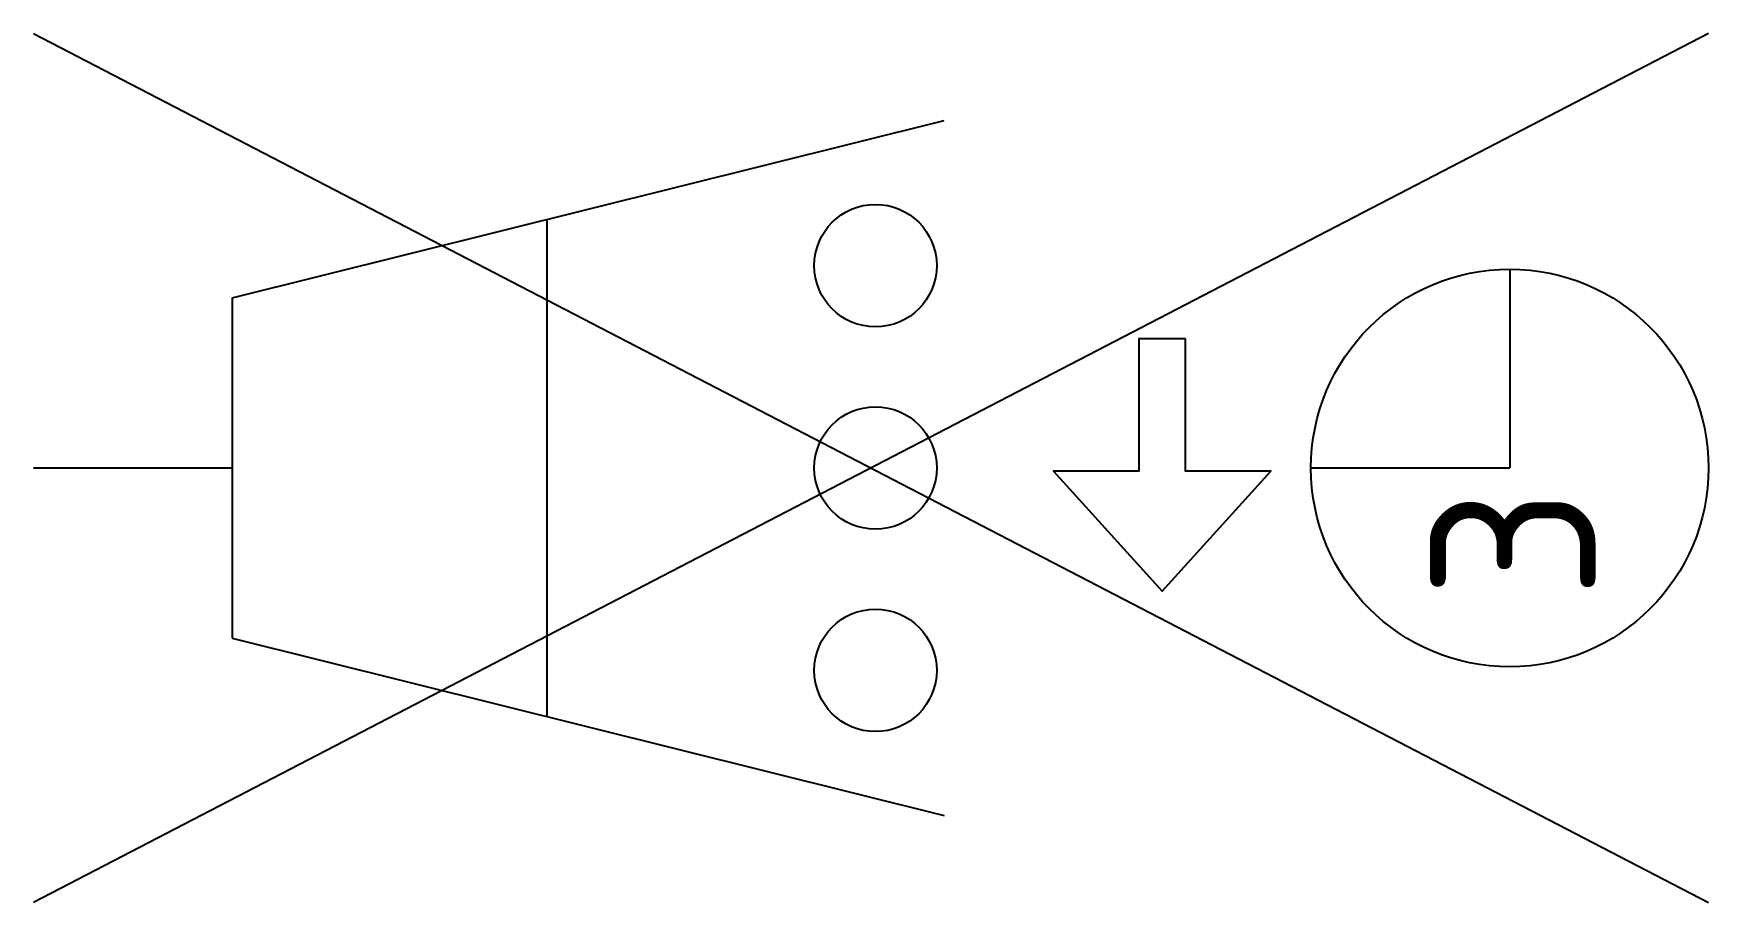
# Model space of a CAD drawing. Header units: metres. Extents: x 0 to 12.6, y -3.3 to 3.3.
import ezdxf

# ---------------------------------------------------------------- set-up
doc = ezdxf.new("R2010")
doc.units = ezdxf.units.M
doc.styles.add('NLCS-ISO', font='NLCS-ISO.ttf')

msp = doc.modelspace()

# ---------------------------------------------------------------- linework, layer by layer
for p, q in [((12.642, 3.278), (0, -3.278)), ((0, 3.278), (12.642, -3.278)), ((1.5, 1.283), (6.874, 2.623)), ((3.874, 1.875), (3.874, -1.875)), ((11.142, 1.5), (11.142, 0)), ((1.5, 1.283), (1.5, -1.283)), ((0, 0), (1.5, 0)), ((9.642, 0), (11.142, 0)), ((1.5, -1.283), (6.874, -2.623))]:
    msp.add_line(p, q)
msp.add_lwpolyline([(8.694, 0.975), (8.344, 0.975), (8.344, -0.025), (7.699, -0.025), (8.519, -0.93), (9.339, -0.025), (8.694, -0.025)], close=True)
for centre, radius in [((6.355, 1.527), 0.462), ((11.142, 0), 1.5), ((6.355, 0), 0.462), ((6.355, -1.527), 0.462)]:
    msp.add_circle(centre, radius)

# ---------------------------------------------------------------- texts
at = {"style": 'NLCS-ISO'}
msp.add_text('3', height=1.25, rotation=90, dxfattribs=at).set_placement((11.794, -0.984))

doc.saveas('drawing.dxf')
